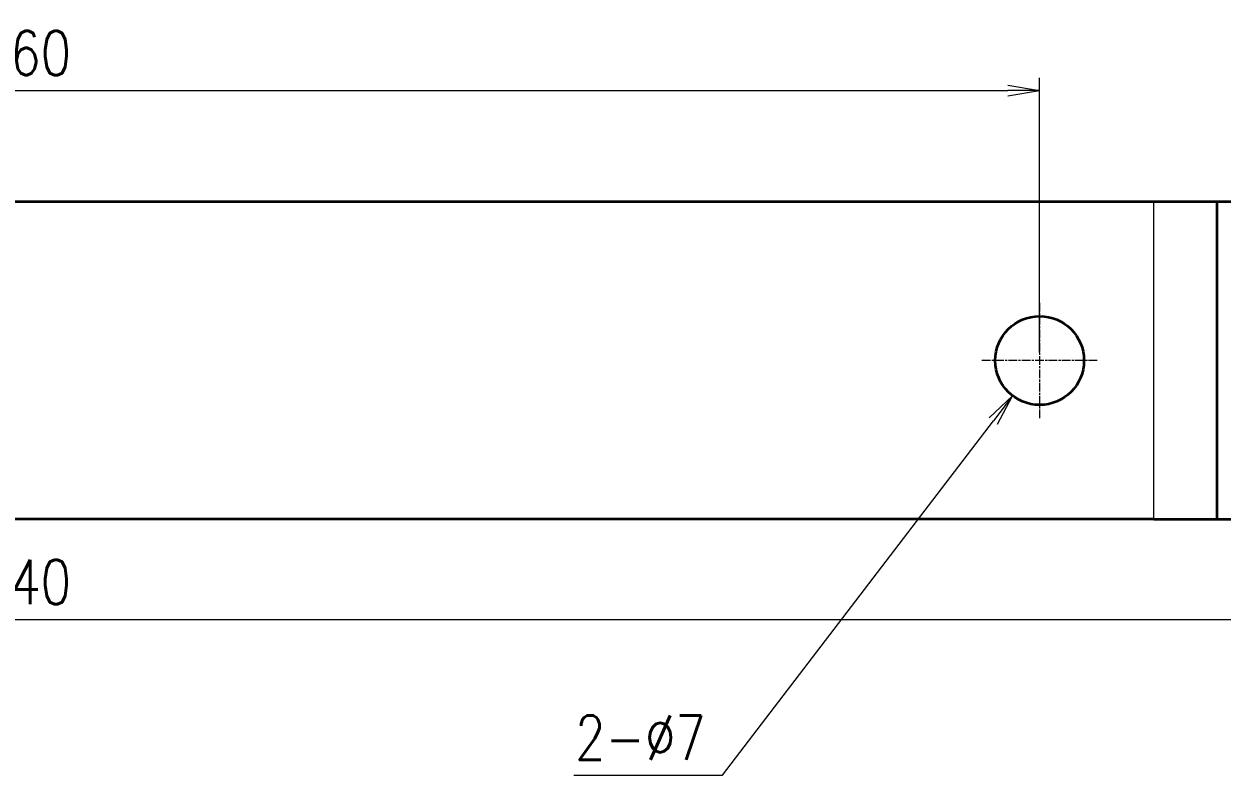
# Model space of a CAD drawing. Header units: millimetres. Extents: x 1333 to 104182, y -50696 to 74978.
# Drawn here: x 4111.4 to 4205.9, y 74484 to 74543.2 of the extents above; entities that cross this region are included whole.
import ezdxf

# ---------------------------------------------------------------- set-up
doc = ezdxf.new("R2010")
doc.units = ezdxf.units.MM
doc.header["$LTSCALE"] = 0.5
doc.linetypes.add('AM_ISO02W050x2', pattern=[3.75, 3, -0.75])
doc.linetypes.add('AM_ISO08W050x2', pattern=[9, 6, -0.75, 1.5, -0.75])
for name, color, linetype, lineweight in [('中心线', 2, 'AM_ISO08W050x2', 18), ('标注线', 3, 'Continuous', 18), ('粗实线', 7, 'Continuous', 35), ('虚线', 1, 'AM_ISO02W050x2', 18)]:
    doc.layers.add(name, color=color, linetype=linetype, lineweight=lineweight)
doc.styles.add('DIM', font='romans.shx', dxfattribs={"width": 0.8, "bigfont": 'bigfont.shx'})
doc.dimstyles.new('DEH 1-1$0', dxfattribs={"dimtxt": 3.5, "dimasz": 2.5, "dimexe": 1, "dimexo": 0.625, "dimgap": 1.2, "dimtad": 1, "dimzin": 9, "dimdsep": 46, "dimtxsty": 'DIM', "dimblk": 'OPEN', "dimcen": 0, "dimclrd": 8, "dimclre": 8, "dimclrt": 2, "dimazin": 2, "dimtfac": 0.5, "dimtmove": 0, "dimatfit": 3, "dimldrblk": 'OPEN', "dimfxl": 0, "dimtolj": 2, "dimlwd": 18, "dimlwe": 18, "dimarcsym": 0})
doc.dimstyles.new('DEH 1-1$3', dxfattribs={"dimtxt": 3.5, "dimasz": 2.5, "dimexe": 1, "dimexo": 0.625, "dimgap": 1.2, "dimtad": 1, "dimtoh": 1, "dimdsep": 46, "dimtxsty": 'DIM', "dimblk": 'OPEN', "dimcen": 0, "dimclrd": 8, "dimclre": 8, "dimclrt": 2, "dimazin": 2, "dimtfac": 0.5, "dimtofl": 0, "dimtmove": 0, "dimatfit": 3, "dimldrblk": 'OPEN', "dimfxl": 0, "dimtolj": 2, "dimlwd": 18, "dimlwe": 18, "dimarcsym": 0})

# ---------------------------------------------------------------- blocks, each defined once
blk = doc.blocks.new('_Open')
at = {"color": 0, "linetype": 'ByBlock', "lineweight": -2}
for p, q in [((-1, 0.167), (0, 0)), ((-1, -0.167), (0, 0)), ((0, 0), (-1, 0))]:
    blk.add_line(p, q, dxfattribs=at)
blk = doc.blocks.new('*D14')
at = {"layer": 'Defpoints', "color": 0, "transparency": 16777216}
for p in [(4191.479, 74537.977), (4031.479, 74516.693), (4191.479, 74516.693)]:
    blk.add_point(p, dxfattribs=at)
at = {"layer": '标注线', "color": 8, "lineweight": 18, "transparency": 16777216}
for p, q in [((4031.479, 74517.318), (4031.479, 74538.977)), ((4191.479, 74517.318), (4191.479, 74538.977)), ((4033.979, 74537.977), (4188.979, 74537.977))]:
    blk.add_line(p, q, dxfattribs=at)
at = {"layer": '标注线', "color": 8, "lineweight": 18, "transparency": 16777216, "xscale": 2.5, "yscale": 2.5, "zscale": 2.5, "rotation": 180}
blk.add_blockref('_Open', (4031.479, 74537.977), dxfattribs=at)
at = {"layer": '标注线', "color": 8, "lineweight": 18, "transparency": 16777216, "xscale": 2.5, "yscale": 2.5, "zscale": 2.5}
blk.add_blockref('_Open', (4191.479, 74537.977), dxfattribs=at)
at = {"layer": '标注线', "color": 2, "transparency": 16777216, "insert": (4111.479, 74540.927), "char_height": 3.5, "attachment_point": 5, "style": 'DIM'}
blk.add_mtext('\\A2;160', dxfattribs=at)
blk = doc.blocks.new('*D15')
at = {"layer": 'Defpoints', "color": 0, "transparency": 16777216}
for p in [(3991.479, 74516.693), (4231.479, 74516.693), (4231.479, 74496.276)]:
    blk.add_point(p, dxfattribs=at)
at = {"layer": '标注线', "color": 8, "lineweight": 18, "transparency": 16777216}
for p, q in [((3991.479, 74516.068), (3991.479, 74495.276)), ((4231.479, 74516.068), (4231.479, 74495.276)), ((3993.979, 74496.276), (4228.979, 74496.276))]:
    blk.add_line(p, q, dxfattribs=at)
at = {"layer": '标注线', "color": 8, "lineweight": 18, "transparency": 16777216, "xscale": 2.5, "yscale": 2.5, "zscale": 2.5, "rotation": 180}
blk.add_blockref('_Open', (3991.479, 74496.276), dxfattribs=at)
at = {"layer": '标注线', "color": 8, "lineweight": 18, "transparency": 16777216, "xscale": 2.5, "yscale": 2.5, "zscale": 2.5}
blk.add_blockref('_Open', (4231.479, 74496.276), dxfattribs=at)
at = {"layer": '标注线', "color": 2, "transparency": 16777216, "insert": (4111.479, 74499.226), "char_height": 3.5, "attachment_point": 5, "style": 'DIM'}
blk.add_mtext('\\A2;240', dxfattribs=at)
blk = doc.blocks.new('*D27')
at = {"layer": 'Defpoints', "color": 0, "transparency": 16777216}
for p in [(4193.607, 74519.472), (4189.351, 74513.914)]:
    blk.add_point(p, dxfattribs=at)
at = {"layer": '标注线', "color": 8, "lineweight": 18, "transparency": 16777216}
for p, q in [((4166.455, 74484.015), (4187.831, 74511.929)), ((4154.722, 74484.015), (4166.455, 74484.015))]:
    blk.add_line(p, q, dxfattribs=at)
at = {"layer": '标注线', "color": 8, "lineweight": 18, "transparency": 16777216, "xscale": 2.5, "yscale": 2.5, "zscale": 2.5, "rotation": 52.55652485961706}
blk.add_blockref('_Open', (4189.351, 74513.914), dxfattribs=at)
at = {"layer": '标注线', "color": 2, "transparency": 16777216, "insert": (4159.989, 74486.965), "char_height": 3.5, "attachment_point": 5, "style": 'DIM'}
blk.add_mtext('\\A2;2-%%c7', dxfattribs=at)

msp = doc.modelspace()

# ---------------------------------------------------------------- linework, layer by layer
at = {"color": 7, "lineweight": 13}
msp.add_line((4200.479, 74504.193), (4200.479, 74529.193), dxfattribs=at)
at = {"layer": '中心线', "ltscale": 0.227501}
msp.add_line((4191.479, 74521.243), (4191.479, 74512.143), dxfattribs=at)
at = {"layer": '中心线', "ltscale": 0.227499}
msp.add_line((4196.029, 74516.693), (4186.929, 74516.693), dxfattribs=at)
at = {"layer": '粗实线'}
for p, q in [((4200.479, 74529.193), (4022.479, 74529.193)), ((4205.479, 74504.193), (4205.479, 74529.193)), ((4200.479, 74504.193), (4022.479, 74504.193))]:
    msp.add_line(p, q, dxfattribs=at)
at = {"layer": '粗实线', "ltscale": 0.125}
for p, q in [((4205.479, 74529.193), (4200.479, 74529.193)), ((4200.479, 74504.193), (4205.479, 74504.193))]:
    msp.add_line(p, q, dxfattribs=at)
at = {"layer": '粗实线', "ltscale": 0.275}
for p, q in [((4216.479, 74529.193), (4205.479, 74529.193)), ((4205.479, 74504.193), (4216.479, 74504.193))]:
    msp.add_line(p, q, dxfattribs=at)
at = {"layer": '粗实线'}
msp.add_circle((4191.479, 74516.693), 3.5, dxfattribs=at)
at = {"layer": '虚线'}
msp.add_line((4200.479, 74504.193), (4200.479, 74529.193), dxfattribs=at)

# ---------------------------------------------------------------- dimensions: what is measured, and where the dimension line sits
at = {"layer": '标注线'}
for base, p1, p2, picture, middle in [((4191.479, 74537.977), (4031.479, 74516.693), (4191.479, 74516.693), '*D14', (4111.479, 74540.927)), ((4231.479, 74496.276), (3991.479, 74516.693), (4231.479, 74516.693), '*D15', (4111.479, 74499.226))]:
    dim = msp.add_linear_dim(base=base, p1=p1, p2=p2, dimstyle='DEH 1-1$0', dxfattribs=at)
    dim.commit()
    dim.dimension.update_dxf_attribs({"geometry": picture, "text_midpoint": middle})
dim = msp.add_diameter_dim_2p(p1=(4193.607, 74519.472), p2=(4189.351, 74513.914), dimstyle='DEH 1-1$3', override={"dimpost": '2-%%c<>'}, dxfattribs=at)
dim.commit()
dim.dimension.update_dxf_attribs({"geometry": '*D27', "text_midpoint": (4159.989, 74484.015), "dimtype": 163})

doc.saveas('drawing.dxf')
